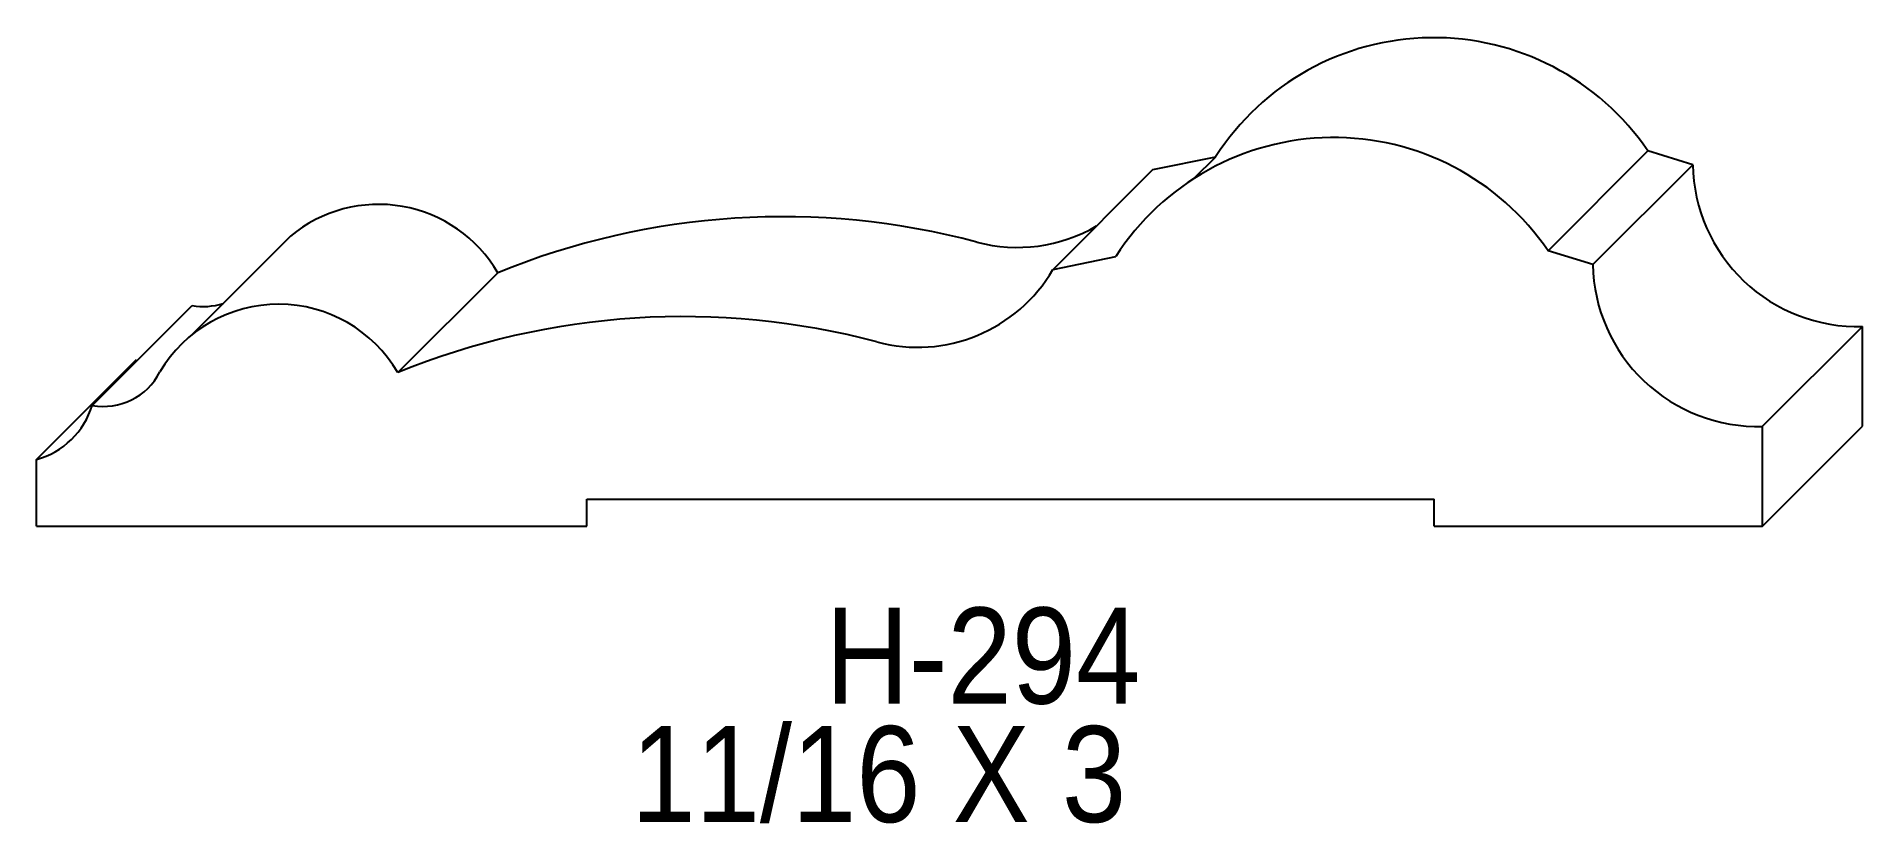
# Model space of a CAD drawing. Extents: x 70.91 to 74.14, y 158.68 to 160.08.
import ezdxf

# ---------------------------------------------------------------- set-up
doc = ezdxf.new("R2010")
doc.units = 0
doc.header["$LTSCALE"] = 5
doc.layers.add('PROFILE', color=7, linetype='CONTINUOUS')
doc.styles.add('TXT', font='TXT', dxfattribs={"height": 3.5})

msp = doc.modelspace()

# ---------------------------------------------------------------- linework, layer by layer
at = {"layer": 'PROFILE', "color": 1, "linetype": 'CONTINUOUS'}
for p, q in [((72.8812, 159.84), (72.9923, 159.8628)), ((72.9536, 159.8241), (72.9923, 159.8628)), ((73.5803, 159.6963), (73.757, 159.873)), ((73.6596, 159.6718), (73.8363, 159.8486)), ((73.8363, 159.8486), (73.757, 159.873)), ((72.7045, 159.6633), (72.8812, 159.84)), ((71.3552, 159.7222), (71.1785, 159.5455)), ((72.7045, 159.6633), (72.8155, 159.6861)), ((73.6596, 159.6718), (73.5803, 159.6963)), ((71.5454, 159.4807), (71.7221, 159.6574)), ((71.0047, 159.4228), (71.1815, 159.5995)), ((73.9599, 159.3857), (74.1366, 159.5624)), ((74.1366, 159.386), (74.1366, 159.5624)), ((70.9061, 159.327), (71.0829, 159.5037)), ((73.9599, 159.2093), (74.1366, 159.386)), ((73.9599, 159.2093), (73.9599, 159.3857)), ((70.9061, 159.2093), (70.9061, 159.327)), ((71.8799, 159.2569), (73.3786, 159.2569)), ((71.8799, 159.2093), (71.8799, 159.2569)), ((73.3786, 159.2093), (73.3786, 159.2569)), ((70.9061, 159.2093), (71.8799, 159.2093)), ((73.3786, 159.2093), (73.9599, 159.2093))]:
    msp.add_line(p, q, dxfattribs=at)
for centre, major_axis, start_param, end_param in [((73.378, 159.615), (0, 0.4585), -0.973183, 0.999923), ((73.2013, 159.4383), (0, 0.4585), -0.973183, 0.999923), ((74.1281, 159.8542), (0, 0.2919), -4.693202, -3.112448), ((71.5112, 159.5343), (0.2442, 0), 0.528423, 2.263511), ((72.2267, 158.4234), (1.3332, 0), 1.310534, 1.958941), ((72.6413, 159.9802), (0.2779, 0), -1.831059, -1.041911), ((72.4645, 159.8035), (0, 0.2779), -3.401855, -2.099682), ((73.9514, 159.6774), (0, 0.2919), -4.693202, -3.112448), ((71.3344, 159.3576), (0, 0.2442), -1.042373, 1.036441), ((71.2015, 159.7094), (0, 0.1117), -3.321623, -2.825275), ((72.0499, 158.2467), (0, 1.3332), -0.260262, 0.388145), ((71.0247, 159.5327), (0.1117, 0), -1.750827, -0.471519), ((70.8681, 159.4648), (0, 0.143), -2.872304, -1.869159)]:
    msp.add_ellipse(centre, major_axis=major_axis, ratio=1, start_param=start_param, end_param=end_param, dxfattribs=at)

# ---------------------------------------------------------------- texts
at = {"layer": 'PROFILE', "color": 1, "linetype": 'CONTINUOUS', "style": 'TXT', "width": 0.9}
for s, p in [('H-294', (72.3019, 158.895)), ('11/16 X 3', (71.9583, 158.6853))]:
    msp.add_text(s, height=0.16996, dxfattribs=at).set_placement(p)

doc.saveas('drawing.dxf')
